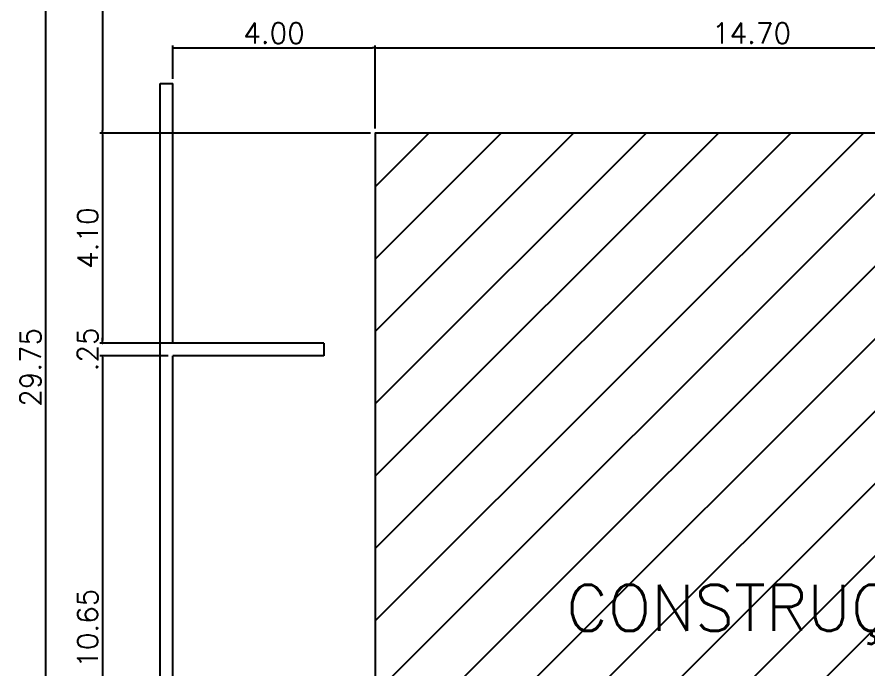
# Model space of a CAD drawing. Extents: x 621 to 746, y 228 to 299.
# Drawn here: x 713.45 to 730.09, y 272.65 to 285.41 of the extents above; entities that cross this region are included whole.
import ezdxf
from ezdxf.enums import TextEntityAlignment as Align

# ---------------------------------------------------------------- set-up
doc = ezdxf.new("R2010")
doc.units = 0
doc.header["$LTSCALE"] = 7
doc.layers.get('0').update_dxf_attribs({"linetype": 'CONTINUOUS'})
doc.layers.get('DEFPOINTS').update_dxf_attribs({"linetype": 'CONTINUOUS'})
for name, color, linetype in [('ALVENARIA', 7, 'CONTINUOUS'), ('ALVENARIA1', 44, 'CONTINUOUS'), ('COTA', 1, 'CONTINUOUS')]:
    doc.layers.add(name, color=color, linetype=linetype)
doc.styles.add('SIMPLEX', font='SIMPLEX.SHX')
doc.dimstyles.new('DIM100', dxfattribs={"dimtxt": 0.4, "dimasz": 0.05, "dimexe": 0.05, "dimexo": 0.09, "dimgap": 0.09, "dimtad": 1, "dimzin": 4, "dimdsep": 46, "dimtxsty": 'SIMPLEX', "dimblk": 'DOT', "dimcen": 0.09, "dimadec": 0, "dimazin": 0, "dimtfac": 1, "dimtix": 1, "dimtofl": 0, "dimtmove": 2, "dimatfit": 3, "dimldrblk": 'DOT', "dimfxl": 1, "dimtolj": 1, "dimtzin": 0, "dimarcsym": 0})

# ---------------------------------------------------------------- blocks, each defined once
blk = doc.blocks.new('DOT')
at = {"layer": 'ALVENARIA', "color": 0, "linetype": 'ByBlock'}
blk.add_line((-0.5, 0), (-1, 0), dxfattribs=at)
at = {"layer": 'ALVENARIA', "color": 0, "linetype": 'ByBlock', "const_width": 0.5}
blk.add_lwpolyline([(-0.25, 0, 1), (0.25, 0, 1)], format="xyb", close=True, dxfattribs=at)
blk = doc.blocks.new('*D191')
at = {"layer": 'COTA', "color": 0, "lineweight": -2}
for p, q in [((716.405, 289.592), (715.07, 289.592)), ((715.12, 289.542), (715.12, 283.192)), ((720.355, 283.142), (715.07, 283.142))]:
    blk.add_line(p, q, dxfattribs=at)
at = {"layer": 'DEFPOINTS', "color": 0}
for p in [(716.495, 289.592), (715.12, 283.142), (720.445, 283.142)]:
    blk.add_point(p, dxfattribs=at)
at = {"layer": 'COTA', "color": 0, "lineweight": -2, "xscale": 0.05, "yscale": 0.05, "zscale": 0.05}
for p, rotation in [((715.12, 289.592), 90), ((715.12, 283.142), 270)]:
    blk.add_blockref('DOT', p, dxfattribs=dict(at, rotation=rotation))
at = {"layer": 'COTA', "color": 0, "insert": (714.83, 286.367), "char_height": 0.4, "attachment_point": 5, "rotation": 90, "style": 'SIMPLEX'}
blk.add_mtext('\\A1;6.45', dxfattribs=at)
blk = doc.blocks.new('_DOT')
at = {"color": 0, "linetype": 'ByBlock'}
blk.add_line((-0.5, 0), (-1, 0), dxfattribs=at)
at = {"color": 0, "linetype": 'ByBlock', "const_width": 0.5}
blk.add_lwpolyline([(-0.25, 0, 1), (0.25, 0, 1)], format="xyb", close=True, dxfattribs=at)
blk = doc.blocks.new('*D192')
at = {"layer": 'COTA', "color": 0, "lineweight": -2}
for p, q in [((720.355, 283.142), (715.07, 283.142)), ((715.12, 283.092), (715.12, 279.092)), ((719.355, 279.042), (715.07, 279.042))]:
    blk.add_line(p, q, dxfattribs=at)
at = {"layer": 'DEFPOINTS', "color": 0}
for p in [(720.445, 283.142), (715.12, 279.042), (719.445, 279.042)]:
    blk.add_point(p, dxfattribs=at)
at = {"layer": 'COTA', "color": 0, "lineweight": -2, "xscale": 0.05, "yscale": 0.05, "zscale": 0.05}
for p, rotation in [((715.12, 283.142), 90), ((715.12, 279.042), 270)]:
    blk.add_blockref('DOT', p, dxfattribs=dict(at, rotation=rotation))
at = {"layer": 'COTA', "color": 0, "insert": (714.83, 281.092), "char_height": 0.4, "attachment_point": 5, "rotation": 90, "style": 'SIMPLEX'}
blk.add_mtext('\\A1;4.10', dxfattribs=at)
blk = doc.blocks.new('*D193')
at = {"layer": 'COTA', "color": 0, "lineweight": -2}
for p, q in [((715.12, 279.092), (715.12, 279.142)), ((719.355, 279.042), (715.07, 279.042)), ((716.405, 278.792), (715.07, 278.792)), ((715.12, 278.742), (715.12, 278.692))]:
    blk.add_line(p, q, dxfattribs=at)
at = {"layer": 'DEFPOINTS', "color": 0}
for p in [(719.445, 279.042), (715.12, 278.792), (716.495, 278.792)]:
    blk.add_point(p, dxfattribs=at)
at = {"layer": 'COTA', "color": 0, "lineweight": -2, "xscale": 0.05, "yscale": 0.05, "zscale": 0.05}
for p, rotation in [((715.12, 279.042), 270), ((715.12, 278.792), 90)]:
    blk.add_blockref('DOT', p, dxfattribs=dict(at, rotation=rotation))
at = {"layer": 'COTA', "color": 0, "insert": (714.83, 278.917), "char_height": 0.4, "attachment_point": 5, "rotation": 90, "style": 'SIMPLEX'}
blk.add_mtext('\\A1;.25', dxfattribs=at)
blk = doc.blocks.new('*D194')
at = {"layer": 'COTA', "color": 0, "lineweight": -2}
for p, q in [((716.405, 278.792), (715.07, 278.792)), ((715.12, 278.742), (715.12, 268.196)), ((716.405, 268.146), (715.07, 268.146))]:
    blk.add_line(p, q, dxfattribs=at)
at = {"layer": 'DEFPOINTS', "color": 0}
for p in [(716.495, 278.792), (715.12, 268.146), (716.495, 268.146)]:
    blk.add_point(p, dxfattribs=at)
at = {"layer": 'COTA', "color": 0, "lineweight": -2, "xscale": 0.05, "yscale": 0.05, "zscale": 0.05}
for p, rotation in [((715.12, 278.792), 90), ((715.12, 268.146), 270)]:
    blk.add_blockref('DOT', p, dxfattribs=dict(at, rotation=rotation))
at = {"layer": 'COTA', "color": 0, "insert": (714.83, 273.469), "char_height": 0.4, "attachment_point": 5, "rotation": 90, "style": 'SIMPLEX'}
blk.add_mtext('\\A1;10.65', dxfattribs=at)
blk = doc.blocks.new('*D198')
at = {"layer": 'COTA', "color": 0, "lineweight": -2}
for p, q in [((716.155, 293.442), (713.954, 293.442)), ((714.004, 293.392), (714.004, 263.742)), ((725.505, 263.692), (713.954, 263.692))]:
    blk.add_line(p, q, dxfattribs=at)
at = {"layer": 'DEFPOINTS', "color": 0}
for p in [(716.245, 293.442), (714.004, 263.692), (725.595, 263.692)]:
    blk.add_point(p, dxfattribs=at)
at = {"layer": 'COTA', "color": 0, "lineweight": -2, "xscale": 0.05, "yscale": 0.05, "zscale": 0.05}
for p, rotation in [((714.004, 293.442), 90), ((714.004, 263.692), 270)]:
    blk.add_blockref('DOT', p, dxfattribs=dict(at, rotation=rotation))
at = {"layer": 'COTA', "color": 0, "insert": (713.714, 278.567), "char_height": 0.4, "attachment_point": 5, "rotation": 90, "style": 'SIMPLEX'}
blk.add_mtext('\\A1;29.75', dxfattribs=at)
blk = doc.blocks.new('*D201')
at = {"layer": 'COTA', "color": 0, "lineweight": -2}
for p, q in [((716.495, 284.205), (716.495, 284.857)), ((716.545, 284.807), (720.395, 284.807)), ((720.445, 283.232), (720.445, 284.857))]:
    blk.add_line(p, q, dxfattribs=at)
at = {"layer": 'DEFPOINTS', "color": 0}
for p in [(720.445, 284.807), (716.495, 284.115), (720.445, 283.142)]:
    blk.add_point(p, dxfattribs=at)
at = {"layer": 'COTA', "color": 0, "lineweight": -2, "xscale": 0.05, "yscale": 0.05, "zscale": 0.05, "rotation": 180}
blk.add_blockref('DOT', (716.495, 284.807), dxfattribs=at)
at = {"layer": 'COTA', "color": 0, "lineweight": -2, "xscale": 0.05, "yscale": 0.05, "zscale": 0.05}
blk.add_blockref('DOT', (720.445, 284.807), dxfattribs=at)
at = {"layer": 'COTA', "color": 0, "insert": (718.47, 285.097), "char_height": 0.4, "attachment_point": 5, "style": 'SIMPLEX'}
blk.add_mtext('\\A1;4.00', dxfattribs=at)
blk = doc.blocks.new('*D202')
at = {"layer": 'COTA', "color": 0, "lineweight": -2}
for p, q in [((720.445, 283.232), (720.445, 284.857)), ((720.495, 284.807), (735.095, 284.807)), ((735.145, 283.232), (735.145, 284.857))]:
    blk.add_line(p, q, dxfattribs=at)
at = {"layer": 'DEFPOINTS', "color": 0}
for p in [(735.145, 284.807), (720.445, 283.142), (735.145, 283.142)]:
    blk.add_point(p, dxfattribs=at)
at = {"layer": 'COTA', "color": 0, "lineweight": -2, "xscale": 0.05, "yscale": 0.05, "zscale": 0.05, "rotation": 180}
blk.add_blockref('DOT', (720.445, 284.807), dxfattribs=at)
at = {"layer": 'COTA', "color": 0, "lineweight": -2, "xscale": 0.05, "yscale": 0.05, "zscale": 0.05}
blk.add_blockref('DOT', (735.145, 284.807), dxfattribs=at)
at = {"layer": 'COTA', "color": 0, "insert": (727.795, 285.097), "char_height": 0.4, "attachment_point": 5, "style": 'SIMPLEX'}
blk.add_mtext('\\A1;14.70', dxfattribs=at)

msp = doc.modelspace()

# ---------------------------------------------------------------- hatches: boundary and pattern name
at = {"layer": 'ALVENARIA1'}
h = msp.add_hatch(dxfattribs=at)
h.set_pattern_fill('_USER', color=256, angle=45, style=0, pattern_type=0)
h.set_pattern_definition([(45, (607.0953, 214.0009), (-0.707107, 0.707107), [])])
h.paths.add_polyline_path([(735.145, 283.142), (720.445, 283.142), (720.445, 267.892), (733.845, 267.892), (733.845, 266.592), (741.145, 266.592), (741.145, 275.892), (735.145, 275.892)])
h.paths.add_polyline_path([(737.367, 270.532), (737.367, 271.951), (737.967, 271.951), (737.967, 270.532)], flags=24)
h.paths.add_polyline_path([(723.394, 272.773), (732.865, 272.773), (732.865, 274.83), (723.394, 274.83)], flags=24)

# ---------------------------------------------------------------- linework, layer by layer
at = {"layer": 'ALVENARIA'}
msp.add_lwpolyline([(741.145, 266.592), (741.145, 275.892), (735.145, 275.892), (735.145, 283.142), (720.445, 283.142), (720.445, 267.892), (733.845, 267.892), (733.845, 266.592), (741.145, 266.592)], dxfattribs=at)
at = {"layer": 'ALVENARIA1'}
for p, q in [((716.245, 266.692), (716.245, 284.115)), ((716.245, 284.115), (716.495, 284.115)), ((716.495, 279.042), (716.495, 284.115)), ((719.445, 279.042), (716.495, 279.042)), ((719.445, 279.042), (719.445, 278.792)), ((719.445, 278.792), (716.495, 278.792)), ((716.495, 268.146), (716.495, 278.792))]:
    msp.add_line(p, q, dxfattribs=at)

# ---------------------------------------------------------------- texts
at = {"layer": 'ALVENARIA1', "style": 'SIMPLEX'}
msp.add_text('CONSTRUÇÃO', height=0.9, dxfattribs=at).set_placement((728.13, 273.416), align=Align.CENTER)

# ---------------------------------------------------------------- dimensions: what is measured, and where the dimension line sits
at = {"layer": 'COTA'}
for base, p1, p2, picture, middle in [((714.004, 263.692), (716.245, 293.442), (725.595, 263.692), '*D198', (713.714, 278.567)), ((715.12, 283.142), (716.495, 289.592), (720.445, 283.142), '*D191', (714.83, 286.367)), ((715.12, 279.042), (720.445, 283.142), (719.445, 279.042), '*D192', (714.83, 281.092)), ((715.12, 278.792), (719.445, 279.042), (716.495, 278.792), '*D193', (714.83, 278.917)), ((715.12, 268.146), (716.495, 278.792), (716.495, 268.146), '*D194', (714.83, 273.469))]:
    dim = msp.add_linear_dim(base=base, p1=p1, p2=p2, angle=90, dimstyle='DIM100', dxfattribs=at)
    dim.commit()
    dim.dimension.update_dxf_attribs({"geometry": picture, "text_midpoint": middle})
dim = msp.add_linear_dim(base=(720.445, 284.807), p1=(716.495, 284.115), p2=(720.445, 283.142), text='4.00', dimstyle='DIM100', dxfattribs=at)
dim.commit()
dim.dimension.update_dxf_attribs({"geometry": '*D201', "text_midpoint": (718.47, 285.097)})
dim = msp.add_linear_dim(base=(735.145, 284.807), p1=(720.445, 283.142), p2=(735.145, 283.142), dimstyle='DIM100', dxfattribs=at)
dim.commit()
dim.dimension.update_dxf_attribs({"geometry": '*D202', "text_midpoint": (727.795, 285.097)})

doc.saveas('drawing.dxf')
